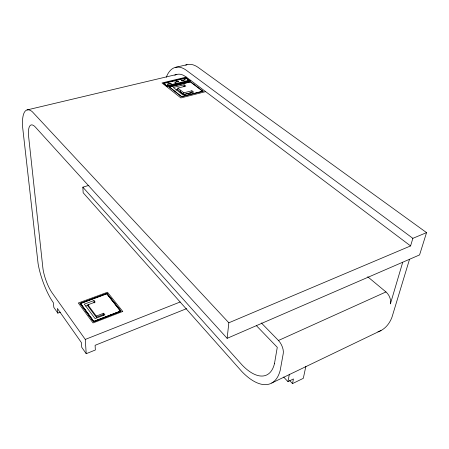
<?xml version="1.0" encoding="UTF-8"?>
<svg xmlns="http://www.w3.org/2000/svg" width="449" height="449" viewBox="0 0 449 449"><rect width="100%" height="100%" fill="white"/><g stroke="black" fill="none" stroke-linecap="round" stroke-linejoin="round"><path stroke-width="0.67" d="M166.832 85.753L189.287 80.287L185.97 77.784L163.582 83.177L166.82 86.085L163.576 83.508L185.959 78.115L189.276 80.618M177.821 88.077L177.765 89.744L183.787 94.464L191.802 92.443L191.886 90.777L183.854 92.791L177.821 88.077L185.807 86.107L184.09 84.794L173.342 87.432L182.799 94.862L193.642 92.129L191.886 90.777M180.229 90.653L180.184 91.764L184.298 94.986M184.006 86.775L184.09 84.794M183.787 94.464L183.854 92.791M185.959 78.115L185.97 77.784M190.746 93.353L190.803 92.247M185.69 65.15A41.69 20.357 76.3 0 1 198.424 67.597L426.55 232.621L419.574 254.92L227.149 338.333L228.833 322.792L32.249 111.683A38.575 11.472 73.4 0 0 22.557 126.545L38.086 263.619A32.867 8.851 70.4 0 0 51.517 299.943L53.358 302.733L53.824 307.391L57.831 313.121L60.346 312.184M274.496 363.516L277.28 347.318L256.345 325.615M283.65 377.037L287.944 381.628L289.381 374.197M289.644 380.539L292.512 383.598L293.444 378.962L287.944 381.628M305.881 366.266L303.316 378.322L292.512 383.598M402.736 262.222L390.377 303.939A9.171 5.736 62.4 0 0 385.966 291.945L367.697 276.758M228.833 322.792L410.582 245.929L412.861 238.335L426.55 232.621M409.527 259.275L391.999 317.14A54.391 33.052 64.6 0 1 377.923 331.862M271.752 383.025L381.01 330.52M261.346 322.943L278.459 340.488L385.966 291.945M57.831 313.121L57.382 308.452L81.398 342.593L81.735 347.29L86.214 353.694L95.351 350.001L95.098 345.309L186.621 308.631M86.214 353.694L85.271 339.422L180.206 301.981M93.79 321.327L120.517 311.039L106.8 293.702L120.523 311.208L93.802 321.495L80.511 303.429L93.802 321.495M93.65 321.815L120.966 311.129L106.941 293.405L80.068 303.344L93.65 321.815L120.321 311.544M96.333 317.263L96.271 316.062L103.68 313.234L104.898 314.828L95.081 318.594L84.294 304.147L93.981 300.549L95.154 302.087L87.83 304.82L87.903 306.016L96.333 317.263L103.73 314.429L103.68 313.234M85.737 306.055L88.953 304.86M80.523 303.597L106.806 293.865M80.085 303.513L106.941 293.405M278.459 340.488A9.945 4.849 64.8 0 1 283.257 353.509L280.255 370.105A59.06 27.445 66.3 0 1 241.781 371.469L83.166 192.75L82.841 187.166L88.88 185.381M205.642 91.641L180.885 97.933L162.01 82.953L186.329 77.105L190.859 80.511L166.433 86.461M175.913 90.086L177.922 89.592M167.505 85.916L171.585 84.923M172.944 84.592L177.029 83.598M185.875 81.449L188.591 80.781M166.618 86.612L191.044 80.657L410.582 245.929M27.063 109.938L176.833 74.422M175.217 67.429L186.969 64.701M186.329 77.105L183.759 75.471A34.988 16.596 76 0 0 174.796 75.264M412.861 238.335L186.498 70.409A42.021 19.941 76 0 0 166.31 77.222M227.149 338.333L35.634 127.37A22.792 6.774 73.4 0 0 28.697 137.22L42.818 267.441A19.391 5.214 70.3 0 0 52.314 293.13L85.271 339.422M82.841 187.166L242.264 365.177A49.766 23.107 66.3 0 0 274.496 363.516M106.946 293.573L120.966 311.129M103.017 314.631L103.809 315.669M87.83 304.82L96.271 316.062M80.068 303.344L93.645 321.647M93.981 300.549L94.105 302.935M185.201 79.86L184.135 79.838L185.201 79.86M183.809 80.208L182.749 80.186L183.809 80.208M182.479 80.545L181.413 80.517L182.479 80.545M178.674 81.477L177.602 81.454L178.674 81.477M177.271 81.825L176.199 81.802L177.271 81.825M175.929 82.161L174.857 82.139L175.929 82.161M171.153 83.441L170.076 83.419L171.153 83.441M169.739 83.795L168.661 83.772L169.739 83.795M168.381 84.137L167.303 84.115L168.381 84.137M122.757 311.466L93.038 322.932L78.306 303.008L107.491 292.232L122.757 311.466M202.622 91.209L181.604 96.529L169.599 87.039L190.382 81.959L202.622 91.209M203.128 91.282L181.486 96.76L169.099 86.971L190.494 81.74L203.128 91.282"/></g></svg>
